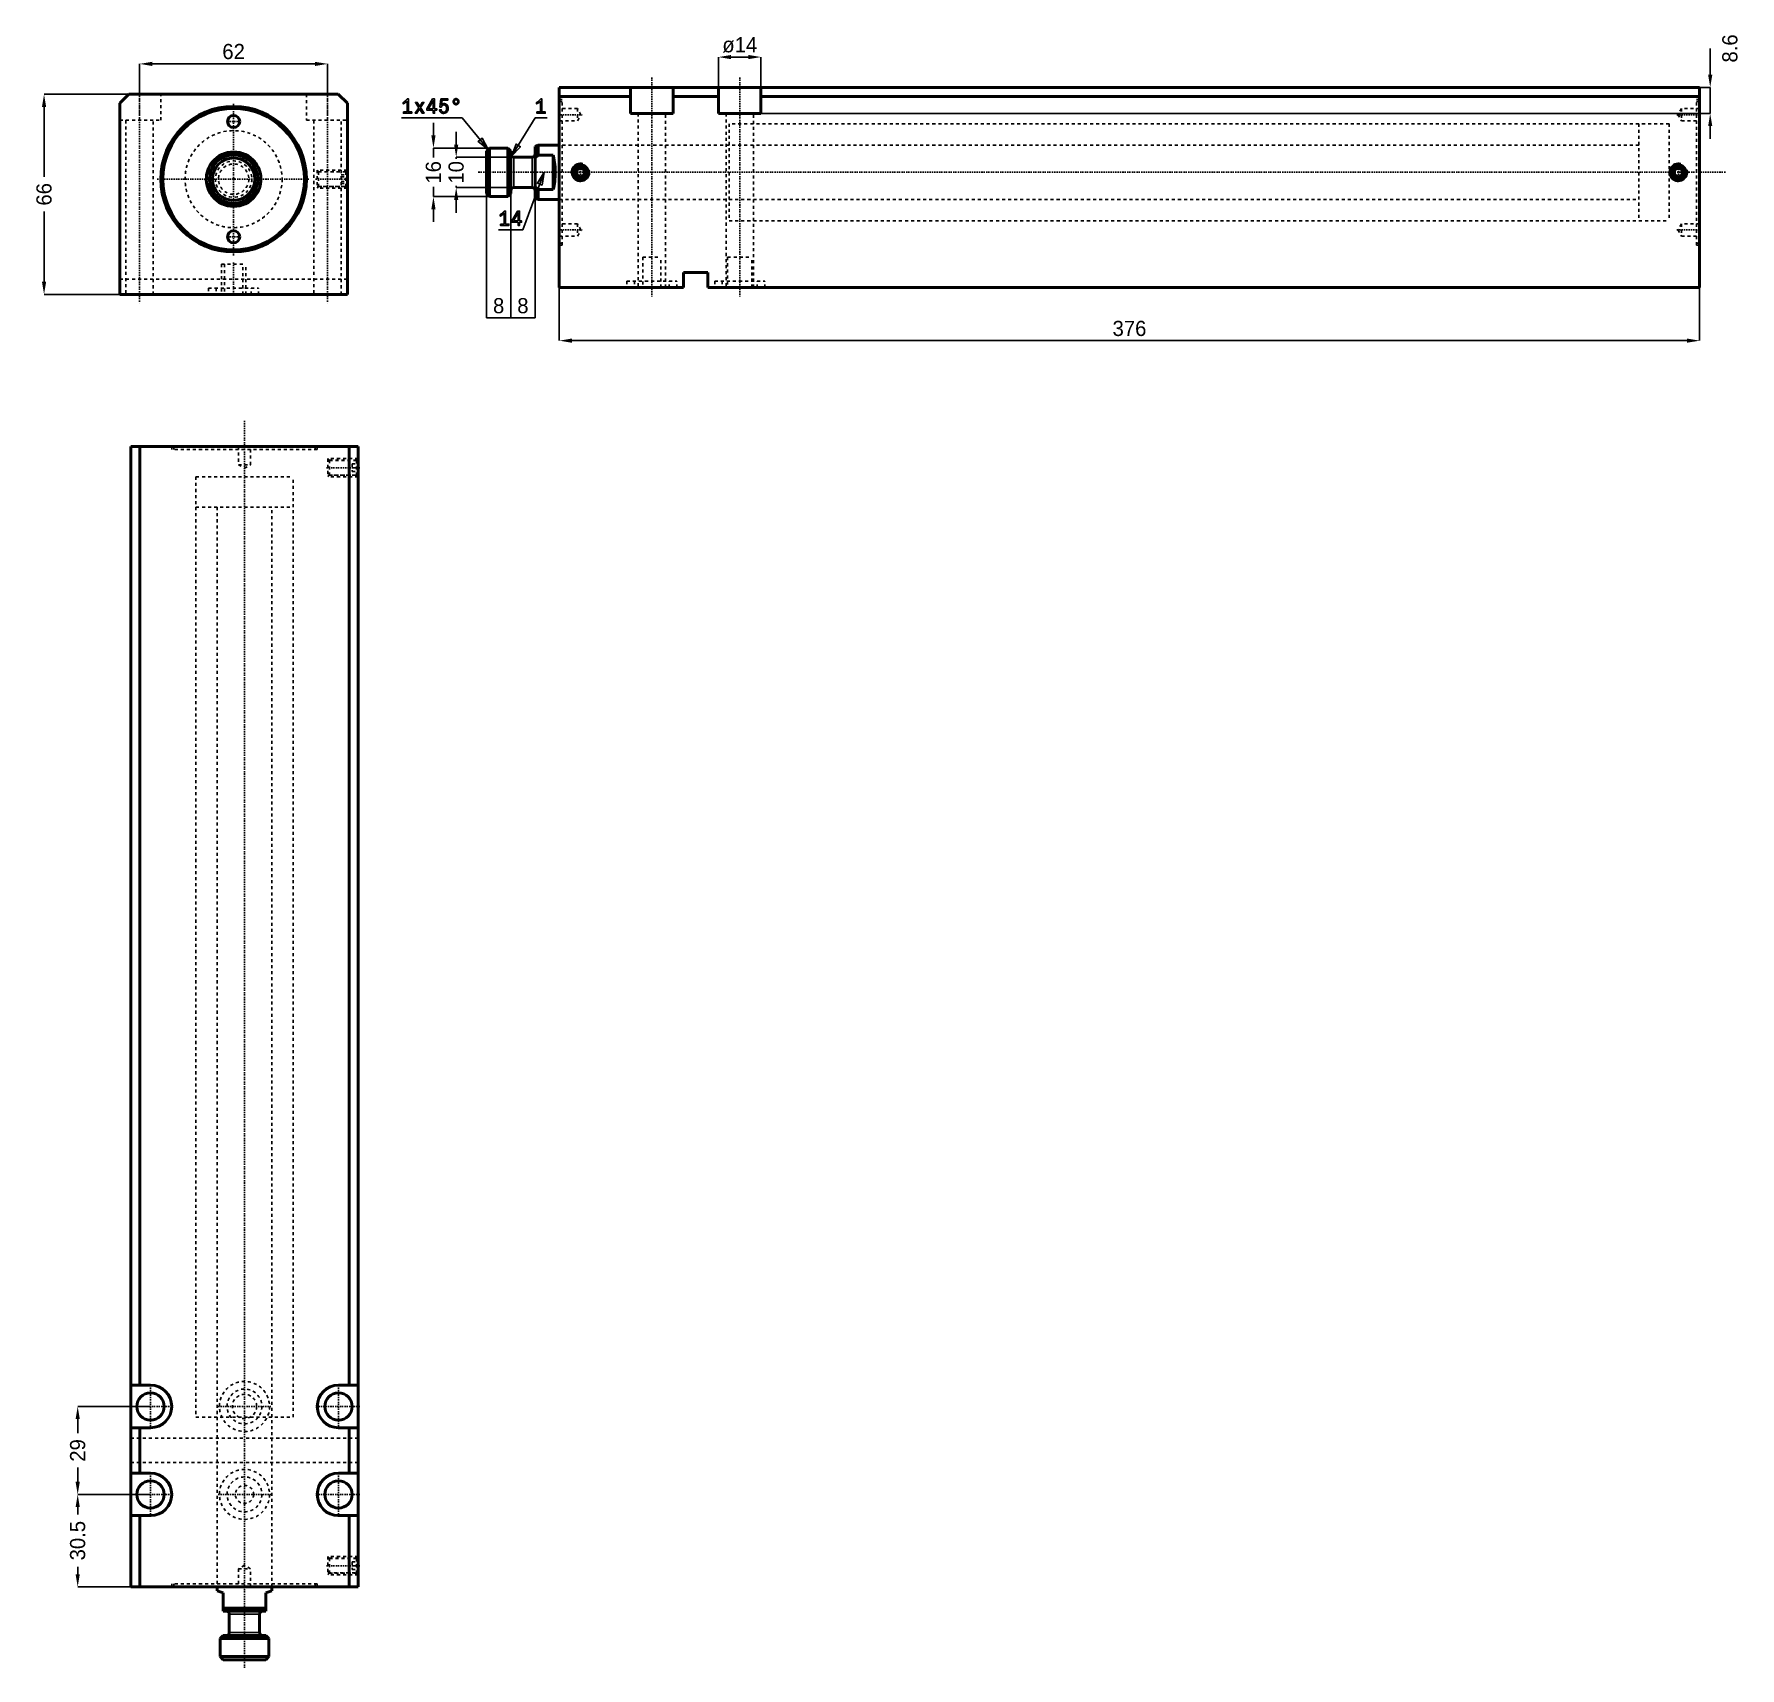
# Model space of a CAD drawing. Header units: millimetres. Extents: x -66 to 497, y -491 to 48.
import ezdxf

# ---------------------------------------------------------------- set-up
doc = ezdxf.new("R2010")
doc.units = ezdxf.units.MM
doc.linetypes.add('Center', pattern=[1.5, 0.45, -0.5, 0.05, -0.5])
doc.linetypes.add('Dashed', pattern=[2, 1, -1])
for name, color, linetype, lineweight in [('2d ConnectionPoints', 7, 'Continuous', 50), ('AM_0', 7, 'Continuous', 50), ('AM_4', 3, 'Continuous', 25), ('AM_5', 3, 'Continuous', 25), ('AM_7', 7, 'Center', 25), ('AM_9', 6, 'Dashed', 25)]:
    doc.layers.add(name, color=color, linetype=linetype, lineweight=lineweight)
doc.dimstyles.new('ISO-25', dxfattribs={"dimtxt": 2.5, "dimasz": 2.5, "dimexe": 1.25, "dimexo": 0.625, "dimtad": 1, "dimtxsty": 'Standard', "dimcen": 2.5, "dimadec": 0, "dimazin": 0, "dimtfac": 1, "dimtmove": 0, "dimatfit": 3, "dimfxl": 0, "dimarcsym": 0})

# ---------------------------------------------------------------- blocks, each defined once
blk = doc.blocks.new('1_JECX_MF_TLA_32_300_0_rod__0_in_JECX_MF_160_TLA_32_300_0__0')
at = {"layer": 'AM_0'}
for p, q in [((-7, 3.87), (-7, 5.66)), ((7, 5.66), (7, 3.87)), ((-7, -5.66), (-7, -3.87)), ((7, -3.87), (7, -5.66))]:
    blk.add_line(p, q, dxfattribs=at)
for points in [[(-7, 5.66), (-7.47, 5.03), (-7.88, 4.36), (-8.23, 3.65), (-8.51, 2.92), (-8.73, 2.17), (-8.89, 1.4), (-8.98, 0.62), (-9, -0.17), (-8.95, -0.95), (-8.83, -1.73), (-8.65, -2.49), (-8.4, -3.23), (-8.09, -3.95), (-7.71, -4.64), (-7.28, -5.3), (-7, -5.66)], [(7, -5.66), (7.47, -5.03), (7.88, -4.36), (8.23, -3.65), (8.51, -2.92), (8.73, -2.17), (8.89, -1.4), (8.98, -0.62), (9, 0.17), (8.95, 0.95), (8.83, 1.73), (8.65, 2.49), (8.4, 3.23), (8.09, 3.95), (7.71, 4.64), (7.28, 5.3), (7, 5.66)]]:
    blk.add_lwpolyline(points, dxfattribs=at)
for radius in [8, 7]:
    blk.add_circle((0, 0), radius, dxfattribs=at)
for radius, start, end in [(9, 38.9424, 141.0576), (8.5, 34.5603, 145.4397), (8.5, 214.5603, 325.4397), (9, 218.9424, 321.0576)]:
    blk.add_arc((0, 0), radius, start, end, dxfattribs=at)
at = {"layer": 'AM_9'}
for p, q in [((-7, 3.87), (-7, -3.87)), ((7, 3.87), (7, -3.87))]:
    blk.add_line(p, q, dxfattribs=at)
for radius in [6, 5]:
    blk.add_circle((0, 0), radius, dxfattribs=at)
blk = doc.blocks.new('2_JECX_MF_EXLA_32_300_0_body__0_in_JECX_MF_160_TLA_32_300_0__0')
at = {"layer": 'AM_0'}
for p, q in [((-34.5, 28), (-37.5, 25)), ((-37.5, 25), (-37.5, -38)), ((34.5, 28), (-34.5, 28)), ((37.5, 25), (34.5, 28)), ((37.5, -38), (37.5, 25)), ((-37.5, -38), (37.5, -38))]:
    blk.add_line(p, q, dxfattribs=at)
for centre, radius in [((0, 0), 24), ((0, 0), 23.34), ((0, 19), 2), ((0, -19), 2)]:
    blk.add_circle(centre, radius, dxfattribs=at)
at = {"layer": 'AM_5', "linetype": 'Dashed'}
for p, q in [((37.5, 3), (27.5, 3)), ((37.5, -3), (27.5, -3))]:
    blk.add_line(p, q, dxfattribs=at)
at = {"layer": 'AM_7'}
for p, q in [((-31, 31.3), (-31, -41.3)), ((31, 31.3), (31, -41.3)), ((0, -25.2), (0, 25.2)), ((-2.1, 19), (2.1, 19)), ((-25.2, 0), (25.2, 0)), ((27, 0), (38, 0)), ((-2.1, -19), (2.1, -19)), ((0, -27.5), (0, -38.5))]:
    blk.add_line(p, q, dxfattribs=at)
at = {"layer": 'AM_9'}
for p, q in [((-31, 19.4), (-31, 28)), ((-24, 19.4), (-24, 28)), ((24, 28), (24, 19.4)), ((31, 19.4), (31, 28)), ((-37.5, 19.4), (-24, 19.4)), ((-35.5, 19.4), (-35.5, -38)), ((-26.5, -38), (-26.5, 19.4)), ((24, 19.4), (37.5, 19.4)), ((26.5, 19.4), (26.5, -38)), ((35.5, -38), (35.5, 19.4)), ((28.04, 2.46), (27.5, 3)), ((27.5, 3), (27.5, -3)), ((37, 2.4), (27.5, 2.4)), ((36.96, 2.46), (28.04, 2.46)), ((28.04, 2.46), (28.04, -2.46)), ((35.5, 1.44), (37.5, 1.44)), ((35.5, 0.72), (37.5, 0.72)), ((37.5, 3), (36.96, 2.46)), ((36.96, 2.46), (36.96, -2.46)), ((37.5, 1.9), (37, 2.4)), ((37, 2.4), (37, -2.4)), ((27.5, -2.4), (37, -2.4)), ((27.5, -3), (28.04, -2.46)), ((28.04, -2.46), (36.96, -2.46)), ((35.5, -0.72), (37.5, -0.72)), ((35.5, -1.44), (37.5, -1.44)), ((36.96, -2.46), (37.5, -3)), ((37, -2.4), (37.5, -1.9)), ((-4, -28), (4, -28)), ((-4, -28), (-4, -38)), ((-3, -28), (-3, -38)), ((3, -38), (3, -28)), ((4, -38), (4, -28)), ((37.5, -33), (-37.5, -33)), ((-8.25, -35.9), (8.25, -35.9)), ((-8.25, -35.9), (-8.25, -38)), ((-5.75, -35.9), (-5.75, -38)), ((5.75, -38), (5.75, -35.9)), ((8.25, -38), (8.25, -35.9))]:
    blk.add_line(p, q, dxfattribs=at)
blk.add_circle((0, 0), 16, dxfattribs=at)
blk = doc.blocks.new('*D3')
at = {"layer": 'AM_5', "color": 0, "lineweight": -2}
for p, q in [((-31, 28), (-31, 38)), ((-26.83, 38), (26.83, 38)), ((31, 28), (31, 38))]:
    blk.add_line(p, q, dxfattribs=at)
at = {"layer": 'AM_5', "color": 0}
for points in [[(-26.83, 38.69), (-26.83, 37.31), (-31, 38)], [(26.83, 37.31), (26.83, 38.69), (31, 38)]]:
    blk.add_solid(points, dxfattribs=at)
at = {"layer": 'Defpoints', "color": 0}
for p in [(31, 38), (-31, 28), (31, 28)]:
    blk.add_point(p, dxfattribs=at)
at = {"layer": 'AM_5', "color": 0, "insert": (0, 42.05), "char_height": 5, "attachment_point": 5}
blk.add_mtext('62', dxfattribs=at)
blk = doc.blocks.new('*D4')
at = {"layer": 'AM_5', "color": 0, "lineweight": -2}
for p, q in [((-34.5, 28), (-62.5, 28)), ((-62.5, 23.83), (-62.5, 0.72)), ((-62.5, -33.83), (-62.5, -10.72)), ((-37.5, -38), (-62.5, -38))]:
    blk.add_line(p, q, dxfattribs=at)
at = {"layer": 'AM_5', "color": 0}
for points in [[(-61.81, 23.83), (-63.19, 23.83), (-62.5, 28)], [(-63.19, -33.83), (-61.81, -33.83), (-62.5, -38)]]:
    blk.add_solid(points, dxfattribs=at)
at = {"layer": 'Defpoints', "color": 0}
for p in [(-34.5, 28), (-62.5, -38), (-37.5, -38)]:
    blk.add_point(p, dxfattribs=at)
at = {"layer": 'AM_5', "color": 0, "insert": (-62.5, -5), "char_height": 5, "attachment_point": 5, "rotation": 90}
blk.add_mtext('66', dxfattribs=at)
blk = doc.blocks.new('1_JECX_MF_TLA_32_300_0_rod__0_in_JECX_MF_160_TLA_32_300_0__4')
at = {"layer": 'AM_0'}
for p, q in [((-9, 0), (-9, -1.35)), ((9, -1.35), (9, 0)), ((-7, -2), (-9, -1.35)), ((-7, -8), (-7, -2)), ((9, -1.35), (7, -2)), ((7, -2), (7, -8)), ((-7, -7), (7, -7)), ((-7, -8), (7, -8)), ((-5, -9), (-5, -15)), ((5, -15), (5, -9)), ((-7, -16), (-8, -17)), ((-7, -16), (7, -16)), ((8, -17), (7, -16)), ((-8, -17), (8, -17)), ((-8, -17), (-8, -23)), ((8, -23), (8, -17)), ((-8, -23), (8, -23)), ((-8, -23), (-7, -24)), ((-7, -24), (7, -24)), ((7, -24), (8, -23))]:
    blk.add_line(p, q, dxfattribs=at)
for centre, start, end in [((-6, -9), 360, 90), ((6, -9), 90, 180), ((-6, -15), 270, 0), ((6, -15), 180, 270)]:
    blk.add_arc(centre, 1, start, end, dxfattribs=at)
at = {"layer": 'AM_4'}
for p, q in [((-5, -9), (5, -9)), ((-5, -15), (5, -15))]:
    blk.add_line(p, q, dxfattribs=at)
at = {"layer": 'AM_7'}
blk.add_line((0, -26.7), (0, 384.7), dxfattribs=at)
at = {"layer": 'AM_9'}
for p, q in [((-16, 366), (16, 366)), ((-16, 366), (-16, 356)), ((16, 356), (16, 366)), ((-16, 356), (16, 356)), ((-9, 356), (-9, 0)), ((9, 0), (9, 356))]:
    blk.add_line(p, q, dxfattribs=at)
blk = doc.blocks.new('2_JECX_MF_EXLA_32_300_0_body__0_in_JECX_MF_160_TLA_32_300_0__4')
at = {"layer": 'AM_0'}
for p, q in [((37.5, 376), (-37.5, 376)), ((-37.5, 376), (-37.5, 0)), ((-34.5, 376), (-34.5, 66.5)), ((34.5, 376), (34.5, 66.5)), ((37.5, 376), (37.5, 0)), ((-31, 66.5), (-37.5, 66.5)), ((37.5, 66.5), (31, 66.5)), ((-37.5, 52.5), (-31, 52.5)), ((-34.5, 52.5), (-34.5, 37.5)), ((31, 52.5), (37.5, 52.5)), ((34.5, 52.5), (34.5, 37.5)), ((-31, 37.5), (-37.5, 37.5)), ((37.5, 37.5), (31, 37.5)), ((-37.5, 23.5), (-31, 23.5)), ((-34.5, 23.5), (-34.5, 0)), ((31, 23.5), (37.5, 23.5)), ((34.5, 23.5), (34.5, 0)), ((37.5, 0), (-37.5, 0))]:
    blk.add_line(p, q, dxfattribs=at)
for centre in [(-31, 59.5), (31, 59.5), (-31, 30.5), (31, 30.5)]:
    blk.add_circle(centre, 4.5, dxfattribs=at)
for centre, start, end in [((-31, 59.5), 270, 90), ((31, 59.5), 90, 270), ((-31, 30.5), 270, 90), ((31, 30.5), 90, 270)]:
    blk.add_arc(centre, 7, start, end, dxfattribs=at)
at = {"layer": 'AM_5', "linetype": 'Dashed'}
for p, q in [((37.5, 372), (27.5, 372)), ((37.5, 366), (27.5, 366)), ((37.5, 10), (27.5, 10)), ((37.5, 4), (27.5, 4))]:
    blk.add_line(p, q, dxfattribs=at)
at = {"layer": 'AM_7'}
for p, q in [((27, 369), (38, 369)), ((-31, 52.15), (-31, 66.85)), ((31, 52.15), (31, 66.85)), ((-38.35, 59.5), (-23.65, 59.5)), ((-8.6625, 59.5), (8.6625, 59.5)), ((23.65, 59.5), (38.35, 59.5)), ((-31, 23.15), (-31, 37.85)), ((31, 23.15), (31, 37.85)), ((-38.35, 30.5), (-23.65, 30.5)), ((-8.6625, 30.5), (8.6625, 30.5)), ((23.65, 30.5), (38.35, 30.5)), ((27, 7), (38, 7))]:
    blk.add_line(p, q, dxfattribs=at)
at = {"layer": 'AM_9'}
for p, q in [((-24, 376), (-24, 375)), ((24, 375), (-24, 375)), ((-23.34, 376), (-23.34, 375)), ((-2, 376), (-2, 370)), ((2, 370), (2, 376)), ((23.34, 375), (23.34, 376)), ((24, 375), (24, 376)), ((27.5, 372), (27.5, 366)), ((28.0415, 371.4585), (27.5, 372)), ((37, 371.4), (27.5, 371.4)), ((36.9585, 371.4585), (28.0415, 371.4585)), ((28.0415, 371.4585), (28.0415, 366.5415)), ((37.5, 372), (36.9585, 371.4585)), ((36.9585, 371.4585), (36.9585, 366.5415)), ((37, 371.4), (37, 366.6)), ((37.5, 370.9), (37, 371.4)), ((-16, 366), (16, 366)), ((-16, 366), (-16, 56)), ((-2, 370), (0, 368.8453)), ((-2, 370), (2, 370)), ((0, 368.8453), (2, 370)), ((16, 56), (16, 366)), ((27.5, 366.6), (37, 366.6)), ((27.5, 366), (28.0415, 366.5415)), ((28.0415, 366.5415), (36.9585, 366.5415)), ((35.5, 370.25), (37.5, 370.25)), ((35.5, 370.25), (35.5, 367.75)), ((35.5, 369), (37.5, 369)), ((35.5, 367.75), (37.5, 367.75)), ((36.9585, 366.5415), (37.5, 366)), ((37, 366.6), (37.5, 367.1)), ((-16, 56), (16, 56)), ((-9, 56), (-9, 0)), ((9, 0), (9, 56)), ((37.5, 49), (-37.5, 49)), ((37.5, 41), (-37.5, 41)), ((0, 7.1547), (-2, 6)), ((-2, 6), (-2, 0)), ((-2, 6), (2, 6)), ((2, 6), (0, 7.1547)), ((2, 0), (2, 6)), ((27.5, 10), (27.5, 4)), ((28.0415, 9.4585), (27.5, 10)), ((37, 9.4), (27.5, 9.4)), ((36.9585, 9.4585), (28.0415, 9.4585)), ((28.0415, 9.4585), (28.0415, 4.5415)), ((35.5, 8.25), (37.5, 8.25)), ((35.5, 8.25), (35.5, 5.75)), ((35.5, 7), (37.5, 7)), ((35.5, 5.75), (37.5, 5.75)), ((37.5, 10), (36.9585, 9.4585)), ((36.9585, 9.4585), (36.9585, 4.5415)), ((37.5, 8.9), (37, 9.4)), ((37, 9.4), (37, 4.6)), ((24, 1), (-24, 1)), ((-24, 1), (-24, 0)), ((-23.34, 1), (-23.34, 0)), ((23.34, 0), (23.34, 1)), ((24, 0), (24, 1)), ((27.5, 4.6), (37, 4.6)), ((27.5, 4), (28.0415, 4.5415)), ((28.0415, 4.5415), (36.9585, 4.5415)), ((36.9585, 4.5415), (37.5, 4)), ((37, 4.6), (37.5, 5.1))]:
    blk.add_line(p, q, dxfattribs=at)
for centre, radius in [((0, 59.5), 8.25), ((0, 59.5), 5.75), ((0, 59.5), 4), ((0, 30.5), 8.25), ((0, 30.5), 5.75), ((0, 30.5), 3)]:
    blk.add_circle(centre, radius, dxfattribs=at)
blk = doc.blocks.new('*D10')
at = {"layer": 'AM_5', "color": 0, "lineweight": -2}
for p, q in [((-27.41, -404.66), (-51.41, -404.66)), ((-51.41, -408.82), (-51.41, -413.49)), ((-51.41, -429.49), (-51.41, -424.82)), ((-27.41, -433.66), (-51.41, -433.66))]:
    blk.add_line(p, q, dxfattribs=at)
at = {"layer": 'AM_5', "color": 0}
for points in [[(-52.11, -408.82), (-50.72, -408.82), (-51.41, -404.66)], [(-52.11, -429.49), (-50.72, -429.49), (-51.41, -433.66)]]:
    blk.add_solid(points, dxfattribs=at)
at = {"layer": 'Defpoints', "color": 0}
for p in [(-51.41, -404.66), (-27.41, -404.66), (-27.41, -433.66)]:
    blk.add_point(p, dxfattribs=at)
at = {"layer": 'AM_5', "color": 0, "insert": (-51.41, -419.16), "char_height": 5, "attachment_point": 5, "rotation": 90}
blk.add_mtext('29', dxfattribs=at)
blk = doc.blocks.new('*D11')
at = {"layer": 'AM_5', "color": 0, "lineweight": -2}
for p, q in [((-27.41, -433.66), (-51.41, -433.66)), ((-51.41, -437.82), (-51.41, -440.32)), ((-51.41, -459.99), (-51.41, -457.49)), ((-33.91, -464.16), (-51.41, -464.16))]:
    blk.add_line(p, q, dxfattribs=at)
at = {"layer": 'AM_5', "color": 0}
for points in [[(-52.11, -437.82), (-50.72, -437.82), (-51.41, -433.66)], [(-52.11, -459.99), (-50.72, -459.99), (-51.41, -464.16)]]:
    blk.add_solid(points, dxfattribs=at)
at = {"layer": 'Defpoints', "color": 0}
for p in [(-27.41, -433.66), (-51.41, -464.16), (-33.91, -464.16)]:
    blk.add_point(p, dxfattribs=at)
at = {"layer": 'AM_5', "color": 0, "insert": (-51.41, -448.91), "char_height": 5, "attachment_point": 5, "rotation": 90}
blk.add_mtext('30.5', dxfattribs=at)
blk = doc.blocks.new('1_JECX_MF_TLA_32_300_0_rod__0_in_JECX_MF_160_TLA_32_300_0__2')
at = {"layer": 'AM_0'}
for p, q in [((-23, 8), (-24, 7)), ((-24, 7), (-24, -7)), ((-23, 8), (-23, -8)), ((-17, 8), (-23, 8)), ((-16, 7), (-17, 8)), ((-17, 8), (-17, -8)), ((-16, 7), (-16, -7)), ((-7, 9), (-8, 8.5)), ((-8, 8.5), (-8, -8.5)), ((-7, 5.66), (-8, 4.82)), ((0, 9), (-7, 9)), ((-7, 9), (-7, 5.66)), ((-2, 5.66), (-7, 5.66)), ((-2, 5.66), (-2, -5.66)), ((-9, 5), (-15, 5)), ((-15, -5), (-9, -5)), ((-24, -7), (-23, -8)), ((-23, -8), (-17, -8)), ((-17, -8), (-16, -7)), ((-8, -8.5), (-7, -9)), ((-7, -5.66), (-2, -5.66)), ((-7, -5.66), (-7, -9)), ((-7, -9), (0, -9))]:
    blk.add_line(p, q, dxfattribs=at)
for points in [[(-2, -5.66), (-1.85, -5.03), (-1.72, -4.36), (-1.6, -3.65), (-1.51, -2.92), (-1.44, -2.17), (-1.39, -1.4), (-1.36, -0.62), (-1.35, 0.17), (-1.37, 0.95), (-1.4, 1.73), (-1.46, 2.49), (-1.55, 3.23), (-1.65, 3.95), (-1.77, 4.64), (-1.91, 5.3), (-2, 5.66)], [(-8, -4.82), (-7.99, -4.83), (-7, -5.66)]]:
    blk.add_lwpolyline(points, dxfattribs=at)
for centre, start, end in [((-15, 6), 180, 270), ((-9, 6), 270, 0), ((-15, -6), 90, 180), ((-9, -6), 360, 90)]:
    blk.add_arc(centre, 1, start, end, dxfattribs=at)
at = {"layer": 'AM_4'}
for p, q in [((-15, 5), (-15, -5)), ((-9, 5), (-9, -5))]:
    blk.add_line(p, q, dxfattribs=at)
at = {"layer": 'AM_7'}
blk.add_line((-26.7, 0), (384.7, 0), dxfattribs=at)
at = {"layer": 'AM_9'}
for p, q in [((366, 16), (356, 16)), ((356, 16), (356, -16)), ((366, 16), (366, -16)), ((356, 9), (0, 9)), ((0, -9), (356, -9)), ((356, -16), (366, -16))]:
    blk.add_line(p, q, dxfattribs=at)
blk = doc.blocks.new('2_JECX_MF_EXLA_32_300_0_body__0_in_JECX_MF_160_TLA_32_300_0__2')
at = {"layer": 'AM_0'}
for p, q in [((376, 28), (0, 28)), ((0, -38), (0, 28)), ((23.5, 25), (0, 25)), ((23.5, 28), (23.5, 19.4)), ((37.5, 19.4), (37.5, 28)), ((52.5, 25), (37.5, 25)), ((52.5, 28), (52.5, 19.4)), ((66.5, 19.4), (66.5, 28)), ((376, 25), (66.5, 25)), ((376, -38), (376, 28)), ((23.5, 19.4), (37.5, 19.4)), ((52.5, 19.4), (66.5, 19.4)), ((7, 1.44), (5.75, 0.72)), ((5.75, 0.72), (5.75, -0.72)), ((8.25, 0.72), (7, 1.44)), ((8.25, -0.72), (8.25, 0.72)), ((369, 1.44), (367.75, 0.72)), ((367.75, 0.72), (367.75, -0.72)), ((370.25, 0.72), (369, 1.44)), ((370.25, -0.72), (370.25, 0.72)), ((5.75, -0.72), (7, -1.44)), ((7, -1.44), (8.25, -0.72)), ((367.75, -0.72), (369, -1.44)), ((369, -1.44), (370.25, -0.72)), ((41, -33), (41, -38)), ((49, -33), (41, -33)), ((49, -38), (49, -33)), ((41, -38), (0, -38)), ((376, -38), (49, -38))]:
    blk.add_line(p, q, dxfattribs=at)
for centre, radius in [((7, 0), 2.46), ((7, 0), 2.4), ((7, 0), 1.9), ((369, 0), 2.46), ((369, 0), 2.4), ((369, 0), 1.9)]:
    blk.add_circle(centre, radius, dxfattribs=at)
at = {"layer": 'AM_5'}
for centre in [(7, 0), (369, 0)]:
    blk.add_arc(centre, 3, 75, 15, dxfattribs=at)
at = {"layer": 'AM_7'}
for p, q in [((30.5, 31.3), (30.5, -41.3)), ((59.5, 31.3), (59.5, -41.3)), ((-0.36, 19), (7.51, 19)), ((368.49, 19), (376.36, 19)), ((7, -3.15), (7, 3.15)), ((369, -3.15), (369, 3.15)), ((-0.36, -19), (7.51, -19)), ((368.49, -19), (376.36, -19))]:
    blk.add_line(p, q, dxfattribs=at)
at = {"layer": 'AM_9'}
for p, q in [((1, 24), (0, 24)), ((1, 23.34), (0, 23.34)), ((1, -24), (1, 24)), ((375, -24), (375, 24)), ((376, 24), (375, 24)), ((376, 23.34), (375, 23.34)), ((6, 21), (0, 21)), ((0, 17), (6, 17)), ((7.15, 19), (6, 21)), ((6, 21), (6, 17)), ((6, 17), (7.15, 19)), ((26, 19.4), (26, -38)), ((35, -38), (35, 19.4)), ((55, 19.4), (55, -38)), ((64, -38), (64, 19.4)), ((370, 21), (368.85, 19)), ((368.85, 19), (370, 17)), ((376, 21), (370, 21)), ((370, 21), (370, 17)), ((370, 17), (376, 17)), ((366, 16), (56, 16)), ((56, 16), (56, -16)), ((366, 16), (366, -16)), ((56, 9), (0, 9)), ((0, -9), (56, -9)), ((56, -16), (366, -16)), ((6, -17), (0, -17)), ((0, -21), (6, -21)), ((7.15, -19), (6, -17)), ((6, -17), (6, -21)), ((6, -21), (7.15, -19)), ((370, -17), (368.85, -19)), ((368.85, -19), (370, -21)), ((376, -17), (370, -17)), ((370, -17), (370, -21)), ((370, -21), (376, -21)), ((0, -23.34), (1, -23.34)), ((0, -24), (1, -24)), ((27.5, -28), (33.5, -28)), ((27.5, -28), (27.5, -38)), ((33.5, -38), (33.5, -28)), ((55.5, -28), (63.5, -28)), ((55.5, -28), (55.5, -38)), ((63.5, -38), (63.5, -28)), ((375, -23.34), (376, -23.34)), ((375, -24), (376, -24)), ((22.25, -35.9), (38.75, -35.9)), ((22.25, -35.9), (22.25, -38)), ((24.75, -35.9), (24.75, -38)), ((36.25, -38), (36.25, -35.9)), ((38.75, -38), (38.75, -35.9)), ((51.25, -35.9), (67.75, -35.9)), ((51.25, -35.9), (51.25, -38)), ((53.75, -35.9), (53.75, -38)), ((65.25, -38), (65.25, -35.9)), ((67.75, -38), (67.75, -35.9))]:
    blk.add_line(p, q, dxfattribs=at)
blk = doc.blocks.new('*D22')
at = {"layer": 'AM_5', "color": 0, "lineweight": -2}
for p, q in [((159.89, 30.25), (159.89, 40.25)), ((164.06, 40.25), (169.72, 40.25)), ((173.89, 30.25), (173.89, 40.25))]:
    blk.add_line(p, q, dxfattribs=at)
at = {"layer": 'AM_5', "color": 0}
for points in [[(164.06, 40.95), (164.06, 39.56), (159.89, 40.25)], [(169.72, 40.95), (169.72, 39.56), (173.89, 40.25)]]:
    blk.add_solid(points, dxfattribs=at)
at = {"layer": 'Defpoints', "color": 0}
for p in [(173.89, 40.25), (159.89, 30.25), (173.89, 30.25)]:
    blk.add_point(p, dxfattribs=at)
at = {"layer": 'AM_5', "color": 0, "insert": (166.89, 44.25), "char_height": 5, "attachment_point": 5}
blk.add_mtext('ø14', dxfattribs=at)
blk = doc.blocks.new('*D23')
at = {"layer": 'AM_5', "color": 0, "lineweight": -2}
for p, q in [((486.89, 34.42), (486.89, 43.09)), ((173.89, 30.25), (486.89, 30.25)), ((486.89, 21.65), (486.89, 30.25)), ((173.89, 21.65), (486.89, 21.65)), ((486.89, 17.49), (486.89, 13.32))]:
    blk.add_line(p, q, dxfattribs=at)
at = {"layer": 'AM_5', "color": 0}
for points in [[(486.2, 34.42), (487.58, 34.42), (486.89, 30.25)], [(486.2, 17.49), (487.58, 17.49), (486.89, 21.65)]]:
    blk.add_solid(points, dxfattribs=at)
at = {"layer": 'Defpoints', "color": 0}
for p in [(173.89, 30.25), (486.89, 30.25), (173.89, 21.65)]:
    blk.add_point(p, dxfattribs=at)
at = {"layer": 'AM_5', "color": 0, "insert": (493.39, 43.09), "char_height": 5, "attachment_point": 5, "rotation": 90}
blk.add_mtext('8.6', dxfattribs=at)
blk = doc.blocks.new('*D24')
at = {"layer": 'AM_5', "color": 0, "lineweight": -2}
for p, q in [((107.39, -35.75), (107.39, -53.25)), ((483.39, -35.75), (483.39, -53.25)), ((111.56, -53.25), (479.22, -53.25))]:
    blk.add_line(p, q, dxfattribs=at)
at = {"layer": 'AM_5', "color": 0}
for points in [[(111.56, -52.55), (111.56, -53.94), (107.39, -53.25)], [(479.22, -52.55), (479.22, -53.94), (483.39, -53.25)]]:
    blk.add_solid(points, dxfattribs=at)
at = {"layer": 'Defpoints', "color": 0}
for p in [(107.39, -35.75), (483.39, -35.75), (483.39, -53.25)]:
    blk.add_point(p, dxfattribs=at)
at = {"layer": 'AM_5', "color": 0, "insert": (295.39, -49.25), "char_height": 5, "attachment_point": 5}
blk.add_mtext('376', dxfattribs=at)
blk = doc.blocks.new('*D25')
at = {"layer": 'AM_5', "color": 0, "lineweight": -2}
for p, q in [((91.39, -4.75), (91.39, -45.75)), ((99.39, -3.75), (99.39, -45.75)), ((91.39, -45.75), (99.39, -45.75))]:
    blk.add_line(p, q, dxfattribs=at)
at = {"layer": 'Defpoints', "color": 0}
for p in [(91.39, -4.75), (99.39, -3.75), (99.39, -45.75)]:
    blk.add_point(p, dxfattribs=at)
at = {"layer": 'AM_5', "color": 0, "insert": (95.39, -41.75), "char_height": 5, "attachment_point": 5}
blk.add_mtext('8', dxfattribs=at)
blk = doc.blocks.new('*D26')
at = {"layer": 'AM_5', "color": 0, "lineweight": -2}
for p, q in [((83.39, -4.75), (83.39, -45.75)), ((91.39, -4.75), (91.39, -45.75)), ((83.39, -45.75), (91.39, -45.75))]:
    blk.add_line(p, q, dxfattribs=at)
at = {"layer": 'Defpoints', "color": 0}
for p in [(83.39, -4.75), (91.39, -4.75), (91.39, -45.75)]:
    blk.add_point(p, dxfattribs=at)
at = {"layer": 'AM_5', "color": 0, "insert": (87.39, -41.75), "char_height": 5, "attachment_point": 5}
blk.add_mtext('8', dxfattribs=at)
blk = doc.blocks.new('*D27')
at = {"layer": 'AM_5', "color": 0, "lineweight": -2}
for p, q in [((65.89, 14.42), (65.89, 18.59)), ((84.39, 10.25), (65.89, 10.25)), ((65.89, 10.25), (65.89, 7.09)), ((65.89, -5.75), (65.89, -2.58)), ((84.39, -5.75), (65.89, -5.75)), ((65.89, -9.91), (65.89, -14.08))]:
    blk.add_line(p, q, dxfattribs=at)
at = {"layer": 'AM_5', "color": 0}
for points in [[(65.2, 14.42), (66.58, 14.42), (65.89, 10.25)], [(65.2, -9.91), (66.58, -9.91), (65.89, -5.75)]]:
    blk.add_solid(points, dxfattribs=at)
at = {"layer": 'Defpoints', "color": 0}
for p in [(65.89, 10.25), (84.39, 10.25), (84.39, -5.75)]:
    blk.add_point(p, dxfattribs=at)
at = {"layer": 'AM_5', "color": 0, "insert": (65.89, 2.25), "char_height": 5, "attachment_point": 5, "rotation": 90}
blk.add_mtext('16', dxfattribs=at)
blk = doc.blocks.new('*D28')
at = {"layer": 'AM_5', "color": 0, "lineweight": -2}
for p, q in [((73.39, 11.42), (73.39, 15.59)), ((92.39, 7.25), (73.39, 7.25)), ((73.39, 7.25), (73.39, 6.67)), ((73.39, -2.75), (73.39, -2.16)), ((92.39, -2.75), (73.39, -2.75)), ((73.39, -6.91), (73.39, -11.08))]:
    blk.add_line(p, q, dxfattribs=at)
at = {"layer": 'AM_5', "color": 0}
for points in [[(72.7, 11.42), (74.08, 11.42), (73.39, 7.25)], [(72.7, -6.91), (74.08, -6.91), (73.39, -2.75)]]:
    blk.add_solid(points, dxfattribs=at)
at = {"layer": 'Defpoints', "color": 0}
for p in [(73.39, 7.25), (92.39, 7.25), (92.39, -2.75)]:
    blk.add_point(p, dxfattribs=at)
at = {"layer": 'AM_5', "color": 0, "insert": (73.39, 2.25), "char_height": 5, "attachment_point": 5, "rotation": 90}
blk.add_mtext('10', dxfattribs=at)

msp = doc.modelspace()

# ---------------------------------------------------------------- linework, layer by layer
at = {"layer": '2d ConnectionPoints'}
for p in [(0, 0), (107.39, 2.253), (3.586, -464.155)]:
    msp.add_point(p, dxfattribs=at)
at = {"layer": 'AM_5'}
for p, q in [((55.39, 20.253), (75.39, 20.253)), ((75.39, 20.253), (83.89, 9.753)), ((99.39, 20.253), (91.683, 7.546)), ((103.39, 20.253), (99.39, 20.253)), ((95.39, -16.747), (102.39, 2.253)), ((87.39, -16.747), (95.39, -16.747))]:
    msp.add_line(p, q, dxfattribs=at)
for points in [[(55.998, 22.169), (57.194, 22.169), (57.194, 25.685), (57.194, 25.685), (57.13, 25.62), (57.021, 25.519), (57.021, 25.519), (56.898, 25.414), (56.807, 25.341), (56.807, 25.341), (56.714, 25.268), (56.572, 25.165), (56.572, 25.165), (56.429, 25.069), (56.333, 25.009), (56.333, 25.009), (56.239, 24.955), (56.11, 24.889), (56.11, 24.889), (55.992, 24.842), (55.92, 24.821), (55.92, 25.315), (55.92, 25.315), (56.009, 25.357), (56.149, 25.437), (56.149, 25.437), (56.297, 25.537), (56.4, 25.615), (56.4, 25.615), (56.503, 25.699), (56.653, 25.829), (56.653, 25.829), (56.798, 25.963), (56.892, 26.056), (56.892, 26.056), (56.98, 26.147), (57.099, 26.275), (57.099, 26.275), (57.201, 26.393), (57.259, 26.465), (57.675, 26.465), (57.675, 22.169), (58.761, 22.169), (58.761, 21.753), (55.998, 21.753), (55.998, 22.169)], [(61.061, 23.537), (59.962, 25.328), (60.531, 25.328), (61.35, 23.972), (62.211, 25.328), (62.728, 25.328), (61.643, 23.579), (62.78, 21.753), (62.205, 21.753), (61.34, 23.157), (60.427, 21.753), (59.901, 21.753), (61.061, 23.537)], [(65.815, 22.793), (63.709, 22.793), (63.709, 23.215), (65.626, 26.465), (66.27, 26.465), (66.27, 23.231), (66.972, 23.231), (66.972, 22.793), (66.27, 22.793), (66.27, 21.753), (65.815, 21.753), (65.815, 22.793)], [(65.821, 23.231), (65.821, 25.919), (64.268, 23.231), (65.821, 23.231)], [(69.272, 21.694), (69.272, 21.694), (69.126, 21.699), (68.916, 21.725), (68.916, 21.725), (68.72, 21.774), (68.596, 21.819), (68.596, 21.819), (68.48, 21.875), (68.324, 21.979), (68.324, 21.979), (68.191, 22.108), (68.114, 22.208), (68.114, 22.208), (68.049, 22.318), (67.978, 22.505), (67.978, 22.505), (67.94, 22.716), (67.933, 22.871), (68.44, 22.871), (68.44, 22.871), (68.45, 22.725), (68.499, 22.534), (68.499, 22.534), (68.591, 22.378), (68.676, 22.292), (68.676, 22.292), (68.776, 22.222), (68.948, 22.146), (68.948, 22.146), (69.145, 22.105), (69.292, 22.097), (69.292, 22.097), (69.417, 22.104), (69.589, 22.14), (69.589, 22.14), (69.741, 22.207), (69.831, 22.269), (69.831, 22.269), (69.912, 22.343), (70.017, 22.468), (70.017, 22.468), (70.102, 22.614), (70.146, 22.721), (70.146, 22.721), (70.183, 22.835), (70.222, 23.014), (70.222, 23.014), (70.243, 23.202), (70.247, 23.332), (70.247, 23.332), (70.243, 23.452), (70.223, 23.625), (70.223, 23.625), (70.185, 23.792), (70.15, 23.899), (70.15, 23.899), (70.107, 24.001), (70.027, 24.139), (70.027, 24.139), (69.929, 24.258), (69.854, 24.327), (69.854, 24.327), (69.771, 24.385), (69.632, 24.448), (69.632, 24.448), (69.476, 24.483), (69.363, 24.489), (69.363, 24.489), (69.243, 24.481), (69.072, 24.44), (69.072, 24.44), (68.915, 24.362), (68.817, 24.291), (68.817, 24.291), (68.729, 24.206), (68.619, 24.056), (68.619, 24.056), (68.537, 23.88), (68.499, 23.748), (68.005, 23.748), (68.343, 26.478), (70.637, 26.478), (70.637, 26.056), (68.804, 26.056), (68.596, 24.492), (68.596, 24.492), (68.665, 24.576), (68.773, 24.686), (68.773, 24.686), (68.885, 24.776), (68.963, 24.825), (68.963, 24.825), (69.045, 24.866), (69.179, 24.91), (69.179, 24.91), (69.324, 24.933), (69.428, 24.938), (69.428, 24.938), (69.588, 24.929), (69.81, 24.884), (69.81, 24.884), (70.013, 24.8), (70.137, 24.723), (70.137, 24.723), (70.251, 24.631), (70.4, 24.47), (70.4, 24.47), (70.524, 24.281), (70.592, 24.14), (70.592, 24.14), (70.648, 23.989), (70.709, 23.75), (70.709, 23.75), (70.741, 23.497), (70.748, 23.319), (70.748, 23.319), (70.74, 23.132), (70.701, 22.869), (70.701, 22.869), (70.629, 22.624), (70.562, 22.472), (70.562, 22.472), (70.482, 22.332), (70.34, 22.145), (70.34, 22.145), (70.17, 21.987), (70.042, 21.899), (70.042, 21.899), (69.905, 21.825), (69.683, 21.745), (69.683, 21.745), (69.442, 21.702), (69.272, 21.694)], [(73.347, 24.548), (73.347, 24.548), (73.245, 24.553), (73.097, 24.581), (73.097, 24.581), (72.956, 24.634), (72.866, 24.682), (72.866, 24.682), (72.781, 24.74), (72.668, 24.841), (72.668, 24.841), (72.571, 24.96), (72.515, 25.048), (72.515, 25.048), (72.468, 25.142), (72.417, 25.289), (72.417, 25.289), (72.39, 25.442), (72.385, 25.549), (72.385, 25.549), (72.39, 25.655), (72.417, 25.809), (72.417, 25.809), (72.468, 25.955), (72.515, 26.049), (72.515, 26.049), (72.571, 26.138), (72.668, 26.256), (72.668, 26.256), (72.781, 26.357), (72.866, 26.415), (72.866, 26.415), (72.956, 26.463), (73.097, 26.516), (73.097, 26.516), (73.245, 26.544), (73.347, 26.55), (73.347, 26.55), (73.449, 26.544), (73.597, 26.516), (73.597, 26.516), (73.737, 26.463), (73.826, 26.415), (73.826, 26.415), (73.91, 26.357), (74.023, 26.256), (74.023, 26.256), (74.119, 26.139), (74.174, 26.051), (74.174, 26.051), (74.22, 25.957), (74.27, 25.811), (74.27, 25.811), (74.297, 25.656), (74.302, 25.549), (74.302, 25.549), (74.297, 25.441), (74.27, 25.287), (74.27, 25.287), (74.22, 25.14), (74.174, 25.046), (74.174, 25.046), (74.119, 24.959), (74.023, 24.841), (74.023, 24.841), (73.91, 24.74), (73.826, 24.682), (73.826, 24.682), (73.737, 24.634), (73.597, 24.581), (73.597, 24.581), (73.449, 24.553), (73.347, 24.548)], [(73.347, 24.944), (73.347, 24.944), (73.408, 24.947), (73.497, 24.964), (73.497, 24.964), (73.582, 24.996), (73.636, 25.025), (73.636, 25.025), (73.687, 25.06), (73.756, 25.121), (73.756, 25.121), (73.814, 25.193), (73.847, 25.246), (73.847, 25.246), (73.876, 25.303), (73.906, 25.392), (73.906, 25.392), (73.922, 25.485), (73.925, 25.549), (73.925, 25.549), (73.922, 25.613), (73.906, 25.705), (73.906, 25.705), (73.876, 25.794), (73.847, 25.851), (73.847, 25.851), (73.814, 25.904), (73.756, 25.976), (73.756, 25.976), (73.687, 26.037), (73.636, 26.072), (73.636, 26.072), (73.582, 26.101), (73.497, 26.133), (73.497, 26.133), (73.408, 26.15), (73.347, 26.153), (73.347, 26.153), (73.285, 26.15), (73.196, 26.133), (73.196, 26.133), (73.111, 26.101), (73.056, 26.072), (73.056, 26.072), (73.004, 26.037), (72.935, 25.976), (72.935, 25.976), (72.876, 25.904), (72.842, 25.851), (72.842, 25.851), (72.813, 25.794), (72.782, 25.705), (72.782, 25.705), (72.765, 25.613), (72.762, 25.549), (72.762, 25.549), (72.765, 25.485), (72.782, 25.392), (72.782, 25.392), (72.813, 25.303), (72.842, 25.246), (72.842, 25.246), (72.876, 25.193), (72.935, 25.121), (72.935, 25.121), (73.004, 25.06), (73.056, 25.025), (73.056, 25.025), (73.111, 24.996), (73.196, 24.964), (73.196, 24.964), (73.285, 24.947), (73.347, 24.944)], [(99.998, 22.169), (101.194, 22.169), (101.194, 25.685), (101.194, 25.685), (101.13, 25.62), (101.021, 25.519), (101.021, 25.519), (100.898, 25.414), (100.807, 25.341), (100.807, 25.341), (100.714, 25.268), (100.572, 25.165), (100.572, 25.165), (100.429, 25.069), (100.333, 25.009), (100.333, 25.009), (100.239, 24.955), (100.11, 24.889), (100.11, 24.889), (99.992, 24.842), (99.92, 24.821), (99.92, 25.315), (99.92, 25.315), (100.009, 25.357), (100.149, 25.437), (100.149, 25.437), (100.297, 25.537), (100.4, 25.615), (100.4, 25.615), (100.503, 25.699), (100.653, 25.829), (100.653, 25.829), (100.798, 25.963), (100.892, 26.056), (100.892, 26.056), (100.98, 26.147), (101.099, 26.275), (101.099, 26.275), (101.201, 26.393), (101.259, 26.465), (101.675, 26.465), (101.675, 22.169), (102.761, 22.169), (102.761, 21.753), (99.998, 21.753), (99.998, 22.169)], [(83.89, 9.753), (80.621, 12.467), (81.916, 13.515), (83.89, 9.753)], [(91.683, 7.546), (93.132, 11.54), (94.557, 10.676), (91.683, 7.546)], [(102.39, 2.253), (101.732, -1.945), (100.168, -1.369), (102.39, 2.253)], [(87.998, -14.831), (89.194, -14.831), (89.194, -11.315), (89.194, -11.315), (89.13, -11.38), (89.021, -11.481), (89.021, -11.481), (88.898, -11.586), (88.807, -11.659), (88.807, -11.659), (88.714, -11.732), (88.572, -11.835), (88.572, -11.835), (88.429, -11.931), (88.333, -11.991), (88.333, -11.991), (88.239, -12.045), (88.11, -12.111), (88.11, -12.111), (87.992, -12.158), (87.92, -12.179), (87.92, -11.685), (87.92, -11.685), (88.009, -11.643), (88.149, -11.563), (88.149, -11.563), (88.297, -11.463), (88.4, -11.385), (88.4, -11.385), (88.503, -11.301), (88.653, -11.171), (88.653, -11.171), (88.798, -11.037), (88.892, -10.944), (88.892, -10.944), (88.98, -10.853), (89.099, -10.725), (89.099, -10.725), (89.201, -10.607), (89.259, -10.535), (89.675, -10.535), (89.675, -14.831), (90.761, -14.831), (90.761, -15.247), (87.998, -15.247), (87.998, -14.831)], [(93.815, -14.207), (91.709, -14.207), (91.709, -13.785), (93.626, -10.535), (94.27, -10.535), (94.27, -13.769), (94.972, -13.769), (94.972, -14.207), (94.27, -14.207), (94.27, -15.247), (93.815, -15.247), (93.815, -14.207)], [(93.821, -13.769), (93.821, -11.081), (92.268, -13.769), (93.821, -13.769)]]:
    msp.add_lwpolyline(points, dxfattribs=at)

# ---------------------------------------------------------------- block references
for name, p in [('2_JECX_MF_EXLA_32_300_0_body__0_in_JECX_MF_160_TLA_32_300_0__0', (0, 0)), ('2_JECX_MF_EXLA_32_300_0_body__0_in_JECX_MF_160_TLA_32_300_0__2', (107.39, 2.253)), ('1_JECX_MF_TLA_32_300_0_rod__0_in_JECX_MF_160_TLA_32_300_0__2', (107.39, 2.253)), ('1_JECX_MF_TLA_32_300_0_rod__0_in_JECX_MF_160_TLA_32_300_0__0', (0, 0)), ('1_JECX_MF_TLA_32_300_0_rod__0_in_JECX_MF_160_TLA_32_300_0__4', (3.586, -464.155)), ('2_JECX_MF_EXLA_32_300_0_body__0_in_JECX_MF_160_TLA_32_300_0__4', (3.586, -464.155))]:
    msp.add_blockref(name, p)

# ---------------------------------------------------------------- dimensions: what is measured, and where the dimension line sits
for base, p1, p2, text, override, picture, middle in [((31, 38), (-31, 28), (31, 28), '62', {"dimtxt": 5, "dimasz": 4.166667, "dimexe": 0, "dimexo": 0, "dimgap": 1.5}, '*D3', (0, 38)), ((173.89, 40.253), (159.89, 30.253), (173.89, 30.253), 'ø14', {"dimtxt": 5, "dimasz": 4.166667, "dimexe": 0, "dimexo": 0, "dimgap": 1.5}, '*D22', (166.89, 40.253)), ((91.39, -45.747), (83.39, -4.747), (91.39, -4.747), '8', {"dimtxt": 5, "dimasz": 0, "dimexe": 0, "dimexo": 0, "dimgap": 1.5}, '*D26', (87.39, -45.747)), ((99.39, -45.747), (91.39, -4.747), (99.39, -3.747), '8', {"dimtxt": 5, "dimasz": 0, "dimexe": 0, "dimexo": 0, "dimgap": 1.5}, '*D25', (95.39, -45.747)), ((483.39, -53.247), (107.39, -35.747), (483.39, -35.747), '376', {"dimtxt": 5, "dimasz": 4.166667, "dimexe": 0, "dimexo": 0, "dimgap": 1.5}, '*D24', (295.39, -53.247))]:
    dim = msp.add_linear_dim(base=base, p1=p1, p2=p2, text=text, dimstyle='ISO-25', override=override, dxfattribs=at)
    dim.commit()
    dim.dimension.update_dxf_attribs({"geometry": picture, "text_midpoint": middle, "dimtype": 160})
for base, p1, p2, text, picture, middle in [((486.89, 30.253), (173.89, 21.653), (173.89, 30.253), '8.6', '*D23', (493.39, 43.086)), ((-62.5, -38), (-34.5, 28), (-37.5, -38), '66', '*D4', (-62.5, -5)), ((65.89, 10.253), (84.39, -5.747), (84.39, 10.253), '16', '*D27', (65.89, 2.253)), ((73.39, 7.253), (92.39, -2.747), (92.39, 7.253), '10', '*D28', (73.39, 2.253)), ((-51.414, -404.655), (-27.414, -433.655), (-27.414, -404.655), '29', '*D10', (-51.414, -419.155)), ((-51.414, -464.155), (-27.414, -433.655), (-33.914, -464.155), '30.5', '*D11', (-51.414, -448.905))]:
    dim = msp.add_linear_dim(base=base, p1=p1, p2=p2, angle=90, text=text, dimstyle='ISO-25', override={"dimtxt": 5, "dimasz": 4.166667, "dimexe": 0, "dimexo": 0, "dimgap": 1.5}, dxfattribs=at)
    dim.commit()
    dim.dimension.update_dxf_attribs({"geometry": picture, "text_midpoint": middle, "dimtype": 160, "text_rotation": 90})

doc.saveas('drawing.dxf')
